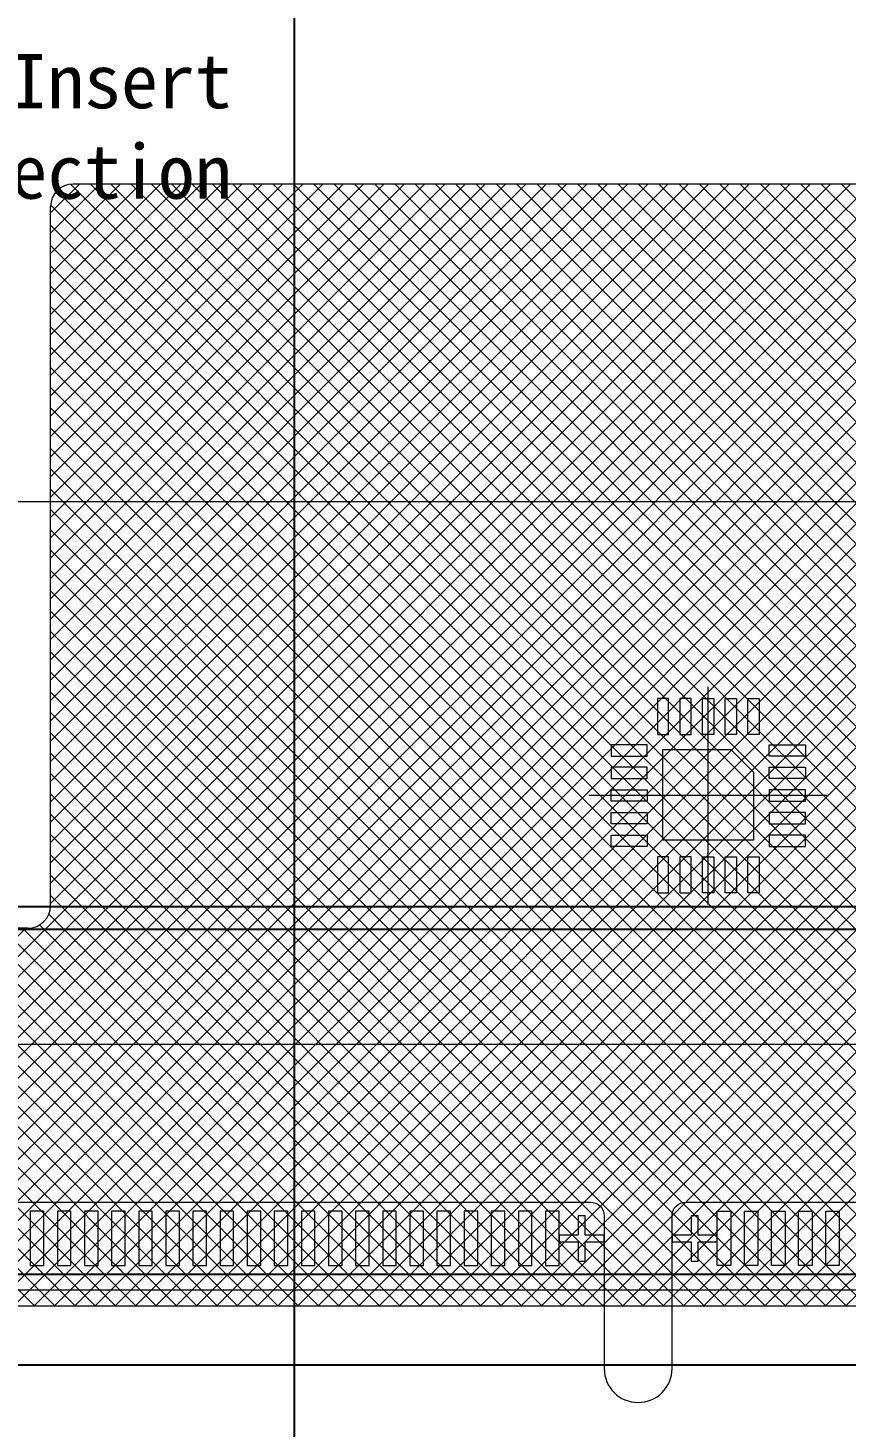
# Model space of a CAD drawing. Extents: x 6438 to 11432, y -3701 to -2371.
# Drawn here: x 11098.92 to 11117.02, y -3301.19 to -3270.26 of the extents above; entities that cross this region are included whole.
import ezdxf

# ---------------------------------------------------------------- set-up
doc = ezdxf.new("R2010")
doc.units = 0
doc.header["$LTSCALE"] = 3
doc.layers.get('DEFPOINTS').update_dxf_attribs({"linetype": 'CONTINUOUS', "lineweight": 9})
for name, color, linetype, lineweight in [('DIM', 6, 'CONTINUOUS', 9), ('FPC', 1, 'CONTINUOUS', 9), ('LCD', 4, 'CONTINUOUS', 9)]:
    doc.layers.add(name, color=color, linetype=linetype, lineweight=lineweight)
for name, color, linetype in [('Lens', 161, 'CONTINUOUS'), ('SENSOR', 8, 'CONTINUOUS'), ('Sensor AA', 180, 'CONTINUOUS')]:
    doc.layers.add(name, color=color, linetype=linetype)
doc.styles.add('宋体', font='arial.ttf')
doc.dimstyles.new('标注', dxfattribs={"dimtxt": 7, "dimasz": 7, "dimexe": 2, "dimexo": 2, "dimgap": 1, "dimtad": 1, "dimzin": 9, "dimdsep": 46, "dimtxsty": '宋体', "dimcen": 1, "dimadec": 0, "dimazin": 0, "dimtm": 0.05, "dimtfac": 1, "dimtmove": 0, "dimatfit": 3, "dimfxl": 0, "dimtolj": 1, "dimarcsym": 0})

# ---------------------------------------------------------------- blocks, each defined once
blk = doc.blocks.new('LCD背视图')
at = {"layer": 'LCD'}
h = blk.add_hatch(dxfattribs=at)
h.set_pattern_fill('ANSI37', color=256, scale=0.1)
h.set_pattern_definition([(135, (15648.00522, 12129.1224), (0.224506403, 0.224506403), []), (45, (15648.00522, 12129.1224), (0.224506403, -0.224506403), [])])
edge = h.paths.add_edge_path()
edge.add_line((12122.336, -3359.098), (12385.536, -3359.098))
edge.add_line((12385.536, -3359.098), (12385.536, -3334.298))
edge.add_line((12385.536, -3334.298), (12286.086, -3334.298))
edge.add_arc((12286.086, -3334.798), 0.5, 90, 180)
edge.add_line((12285.586, -3334.798), (12285.586, -3350.248))
edge.add_arc((12285.086, -3350.248), 0.5, 270, 360, ccw=False)
edge.add_line((12285.086, -3350.748), (12261.886, -3350.748))
edge.add_arc((12261.886, -3350.248), 0.5, 180, 270, ccw=False)
edge.add_line((12261.386, -3350.248), (12261.386, -3334.798))
edge.add_arc((12260.886, -3334.798), 0.5, 0, 90)
edge.add_line((12260.886, -3334.298), (12122.336, -3334.298))
edge.add_line((12122.336, -3334.298), (12122.336, -3359.098))
for p, q in [((12385.536, -3334.298), (12286.086, -3334.298)), ((12285.586, -3350.248), (12285.586, -3334.798)), ((12285.086, -3350.748), (12261.886, -3350.748)), ((12377.903, -3358.748), (12130.069, -3358.748)), ((12122.336, -3359.098), (12385.536, -3359.098)), ((12122.806, -3359.098), (12385.136, -3359.098))]:
    blk.add_line(p, q, dxfattribs=at)
at = {"layer": 'LCD', "ltscale": 0.008}
for p, q in [((12148.836, -3341.318), (12359.136, -3341.318)), ((12359.136, -3353.318), (12148.836, -3353.318))]:
    blk.add_line(p, q, dxfattribs=at)
at = {"layer": 'LCD', "ltscale": 0.02}
for p, q in [((12300.136, -3350.222), (12300.136, -3345.413)), ((12299.261, -3345.668), (12299.011, -3345.668)), ((12299.011, -3345.668), (12299.011, -3346.468)), ((12299.261, -3346.468), (12299.261, -3345.668)), ((12299.761, -3345.668), (12299.511, -3345.668)), ((12299.511, -3345.668), (12299.511, -3346.468)), ((12299.761, -3346.468), (12299.761, -3345.668)), ((12300.011, -3345.668), (12300.261, -3345.668)), ((12300.011, -3346.468), (12300.011, -3345.668)), ((12300.261, -3345.668), (12300.261, -3346.468)), ((12300.511, -3345.668), (12300.761, -3345.668)), ((12300.511, -3346.468), (12300.511, -3345.668)), ((12300.761, -3345.668), (12300.761, -3346.468)), ((12301.011, -3345.668), (12301.261, -3345.668)), ((12301.011, -3346.468), (12301.011, -3345.668)), ((12301.261, -3345.668), (12301.261, -3346.468)), ((12298.786, -3346.693), (12297.986, -3346.693)), ((12297.986, -3346.693), (12297.986, -3346.943)), ((12298.786, -3346.943), (12298.786, -3346.693)), ((12299.011, -3346.468), (12299.261, -3346.468)), ((12299.511, -3346.468), (12299.761, -3346.468)), ((12300.261, -3346.468), (12300.011, -3346.468)), ((12300.761, -3346.468), (12300.511, -3346.468)), ((12301.261, -3346.468), (12301.011, -3346.468)), ((12301.486, -3346.943), (12301.486, -3346.693)), ((12301.486, -3346.693), (12302.286, -3346.693)), ((12302.286, -3346.693), (12302.286, -3346.943)), ((12297.986, -3346.943), (12298.786, -3346.943)), ((12299.136, -3348.801), (12299.136, -3346.801)), ((12299.136, -3346.801), (12300.636, -3346.801)), ((12301.136, -3347.301), (12300.636, -3346.801)), ((12302.286, -3346.943), (12301.486, -3346.943)), ((12298.786, -3347.193), (12297.986, -3347.193)), ((12297.986, -3347.193), (12297.986, -3347.443)), ((12298.786, -3347.443), (12298.786, -3347.193)), ((12301.136, -3347.301), (12301.136, -3348.801)), ((12301.486, -3347.443), (12301.486, -3347.193)), ((12301.486, -3347.193), (12302.286, -3347.193)), ((12302.286, -3347.193), (12302.286, -3347.443)), ((12297.986, -3347.443), (12298.786, -3347.443)), ((12302.286, -3347.443), (12301.486, -3347.443)), ((12302.768, -3347.818), (12297.498, -3347.818)), ((12297.986, -3347.943), (12297.986, -3347.693)), ((12297.986, -3347.693), (12298.786, -3347.693)), ((12298.786, -3347.943), (12297.986, -3347.943)), ((12298.786, -3347.693), (12298.786, -3347.943)), ((12301.486, -3347.693), (12301.486, -3347.943)), ((12302.286, -3347.693), (12301.486, -3347.693)), ((12301.486, -3347.943), (12302.286, -3347.943)), ((12302.286, -3347.943), (12302.286, -3347.693)), ((12297.986, -3348.443), (12297.986, -3348.193)), ((12297.986, -3348.193), (12298.786, -3348.193)), ((12298.786, -3348.193), (12298.786, -3348.443)), ((12301.486, -3348.193), (12301.486, -3348.443)), ((12302.286, -3348.193), (12301.486, -3348.193)), ((12302.286, -3348.443), (12302.286, -3348.193)), ((12298.786, -3348.443), (12297.986, -3348.443)), ((12301.486, -3348.443), (12302.286, -3348.443)), ((12297.986, -3348.943), (12297.986, -3348.693)), ((12297.986, -3348.693), (12298.786, -3348.693)), ((12298.786, -3348.693), (12298.786, -3348.943)), ((12301.136, -3348.801), (12299.136, -3348.801)), ((12301.486, -3348.693), (12301.486, -3348.943)), ((12302.286, -3348.693), (12301.486, -3348.693)), ((12302.286, -3348.943), (12302.286, -3348.693)), ((12298.786, -3348.943), (12297.986, -3348.943)), ((12299.261, -3349.168), (12299.011, -3349.168)), ((12299.011, -3349.168), (12299.011, -3349.968)), ((12299.261, -3349.968), (12299.261, -3349.168)), ((12299.761, -3349.168), (12299.511, -3349.168)), ((12299.511, -3349.168), (12299.511, -3349.968)), ((12299.761, -3349.968), (12299.761, -3349.168)), ((12300.011, -3349.168), (12300.261, -3349.168)), ((12300.011, -3349.968), (12300.011, -3349.168)), ((12300.261, -3349.168), (12300.261, -3349.968)), ((12300.511, -3349.168), (12300.761, -3349.168)), ((12300.511, -3349.968), (12300.511, -3349.168)), ((12300.761, -3349.168), (12300.761, -3349.968)), ((12301.011, -3349.168), (12301.261, -3349.168)), ((12301.011, -3349.968), (12301.011, -3349.168)), ((12301.261, -3349.168), (12301.261, -3349.968)), ((12301.486, -3348.943), (12302.286, -3348.943)), ((12299.011, -3349.968), (12299.261, -3349.968)), ((12299.511, -3349.968), (12299.761, -3349.968)), ((12300.261, -3349.968), (12300.011, -3349.968)), ((12300.761, -3349.968), (12300.511, -3349.968)), ((12301.261, -3349.968), (12301.011, -3349.968))]:
    blk.add_line(p, q, dxfattribs=at)
at = {"layer": 'LCD'}
for centre, start, end in [((12286.086, -3334.798), 90, 180), ((12285.086, -3350.248), 270, 0)]:
    blk.add_arc(centre, 0.5, start, end, dxfattribs=at)
at = {"layer": 'LCD', "insert": (12289.594, -3334.644), "char_height": 1.2, "width": 22.46568, "attachment_point": 9, "style": '宋体'}
blk.add_mtext('{\\Ftxt|c134;Insert\\PDirection}', dxfattribs=at)
blk = doc.blocks.new('*D34')
at = {"layer": 'DEFPOINTS', "color": 0}
for p in [(11104.817, -3253.885), (11087.317, -3280.731), (11104.817, -3326.99)]:
    blk.add_point(p, dxfattribs=at)
at = {"layer": 'DIM', "color": 0, "lineweight": -2}
for p, q in [((11087.317, -3278.731), (11087.317, -3251.885)), ((11104.817, -3324.99), (11104.817, -3251.885)), ((11094.317, -3253.885), (11097.817, -3253.885))]:
    blk.add_line(p, q, dxfattribs=at)
at = {"layer": 'DIM', "color": 0}
for points in [[(11094.317, -3252.719), (11094.317, -3255.052), (11087.317, -3253.885)], [(11097.817, -3252.719), (11097.817, -3255.052), (11104.817, -3253.885)]]:
    blk.add_solid(points, dxfattribs=at)
at = {"layer": 'DIM', "color": 0, "insert": (11102.389, -3249.311), "char_height": 7, "attachment_point": 5, "style": '宋体'}
blk.add_mtext('\\A1;17.5', dxfattribs=at)
blk = doc.blocks.new('*D35')
at = {"layer": 'DEFPOINTS', "color": 0}
for p in [(11201.017, -3239.416), (11201.017, -3273.99), (11087.317, -3280.731)]:
    blk.add_point(p, dxfattribs=at)
at = {"layer": 'DIM', "color": 0, "lineweight": -2}
for p, q in [((11087.317, -3278.731), (11087.317, -3237.416)), ((11201.017, -3271.99), (11201.017, -3237.416)), ((11094.317, -3239.416), (11194.017, -3239.416))]:
    blk.add_line(p, q, dxfattribs=at)
at = {"layer": 'DIM', "color": 0}
for points in [[(11094.317, -3238.25), (11094.317, -3240.583), (11087.317, -3239.416)], [(11194.017, -3238.25), (11194.017, -3240.583), (11201.017, -3239.416)]]:
    blk.add_solid(points, dxfattribs=at)
at = {"layer": 'DIM', "color": 0, "insert": (11144.167, -3234.84), "char_height": 7, "attachment_point": 5, "style": '宋体'}
blk.add_mtext('\\A1;113.7', dxfattribs=at)
blk = doc.blocks.new('*D36')
at = {"layer": 'DEFPOINTS', "color": 0}
for p in [(11199.995, -3297.821), (11115.975, -3329.691), (11138.793, -3329.691)]:
    blk.add_point(p, dxfattribs=at)
at = {"layer": 'DIM', "color": 0, "lineweight": -2}
for p, q in [((11197.995, -3297.821), (11136.793, -3297.821)), ((11138.793, -3304.821), (11138.793, -3322.691)), ((11117.975, -3329.691), (11140.793, -3329.691))]:
    blk.add_line(p, q, dxfattribs=at)
at = {"layer": 'DIM', "color": 0}
for points in [[(11137.627, -3304.821), (11139.96, -3304.821), (11138.793, -3297.821)], [(11137.627, -3322.691), (11139.96, -3322.691), (11138.793, -3329.691)]]:
    blk.add_solid(points, dxfattribs=at)
at = {"layer": 'DIM', "color": 0, "insert": (11134.217, -3313.756), "char_height": 7, "attachment_point": 5, "rotation": 90, "style": '宋体'}
blk.add_mtext('\\A1;31.87', dxfattribs=at)

msp = doc.modelspace()

# ---------------------------------------------------------------- linework, layer by layer
at = {"layer": 'FPC'}
msp.add_lwpolyline([(11119.6952, -3306.3281, 0.1989124), (11118.8165, -3308.4495), (11118.8165, -3328.6915, -0.4142136), (11117.8165, -3329.6915), (11099.8165, -3329.6915, -0.4142136), (11098.8165, -3328.6915), (11098.8165, -3308.4495, 0.1989124), (11097.9378, -3306.3281), (11089.7241, -3298.1144, 0.1989124), (11089.0169, -3297.8215), (11087.9711, -3297.8215, -0.4142136), (11087.6711, -3297.5215), (11087.6711, -3296.5215, -0.4142136), (11087.9711, -3296.2215), (11111.3665, -3296.2215, -0.4142136), (11111.6665, -3296.5215), (11111.6665, -3299.8978, 1), (11113.1665, -3299.8978), (11113.1665, -3296.5215, -0.4142136), (11113.4665, -3296.2215), (11127.9211, -3296.2215, -0.4142136), (11128.2211, -3296.5215), (11128.2211, -3297.388, -0.1989124), (11127.9282, -3298.0951)], format="xyb", close=True, dxfattribs=at)
for points in [[(11098.9665, -3297.6215), (11099.2665, -3297.6215), (11099.2665, -3296.4215), (11098.9665, -3296.4215)], [(11099.5665, -3297.6215), (11099.8665, -3297.6215), (11099.8665, -3296.4215), (11099.5665, -3296.4215)], [(11100.1665, -3297.6215), (11100.4665, -3297.6215), (11100.4665, -3296.4215), (11100.1665, -3296.4215)], [(11100.7665, -3297.6215), (11101.0665, -3297.6215), (11101.0665, -3296.4215), (11100.7665, -3296.4215)], [(11101.3665, -3297.6215), (11101.6665, -3297.6215), (11101.6665, -3296.4215), (11101.3665, -3296.4215)], [(11101.9665, -3297.6215), (11102.2665, -3297.6215), (11102.2665, -3296.4215), (11101.9665, -3296.4215)], [(11102.5665, -3297.6215), (11102.8665, -3297.6215), (11102.8665, -3296.4215), (11102.5665, -3296.4215)], [(11103.1665, -3297.6215), (11103.4665, -3297.6215), (11103.4665, -3296.4215), (11103.1665, -3296.4215)], [(11103.7665, -3297.6215), (11104.0665, -3297.6215), (11104.0665, -3296.4215), (11103.7665, -3296.4215)], [(11104.3665, -3297.6215), (11104.6665, -3297.6215), (11104.6665, -3296.4215), (11104.3665, -3296.4215)], [(11104.9665, -3297.6215), (11105.2665, -3297.6215), (11105.2665, -3296.4215), (11104.9665, -3296.4215)], [(11105.5665, -3297.6215), (11105.8665, -3297.6215), (11105.8665, -3296.4215), (11105.5665, -3296.4215)], [(11106.1665, -3297.6215), (11106.4665, -3297.6215), (11106.4665, -3296.4215), (11106.1665, -3296.4215)], [(11106.7665, -3297.6215), (11107.0665, -3297.6215), (11107.0665, -3296.4215), (11106.7665, -3296.4215)], [(11107.3665, -3297.6215), (11107.6665, -3297.6215), (11107.6665, -3296.4215), (11107.3665, -3296.4215)], [(11107.9665, -3297.6215), (11108.2665, -3297.6215), (11108.2665, -3296.4215), (11107.9665, -3296.4215)], [(11108.5665, -3297.6215), (11108.8665, -3297.6215), (11108.8665, -3296.4215), (11108.5665, -3296.4215)], [(11109.1665, -3297.6215), (11109.4665, -3297.6215), (11109.4665, -3296.4215), (11109.1665, -3296.4215)], [(11109.7665, -3297.6215), (11110.0665, -3297.6215), (11110.0665, -3296.4215), (11109.7665, -3296.4215)], [(11110.3665, -3297.6215), (11110.6665, -3297.6215), (11110.6665, -3296.4215), (11110.3665, -3296.4215)], [(11111.0915, -3297.0965), (11111.0915, -3297.5215), (11111.2415, -3297.5215), (11111.2415, -3297.0965), (11111.6665, -3297.0965), (11111.6665, -3296.9465), (11111.2415, -3296.9465), (11111.2415, -3296.5215), (11111.0915, -3296.5215), (11111.0915, -3296.9465), (11110.6665, -3296.9465), (11110.6665, -3297.0965)], [(11113.5915, -3297.0965), (11113.5915, -3297.5215), (11113.7415, -3297.5215), (11113.7415, -3297.0965), (11114.1665, -3297.0965), (11114.1665, -3296.9465), (11113.7415, -3296.9465), (11113.7415, -3296.5215), (11113.5915, -3296.5215), (11113.5915, -3296.9465), (11113.1665, -3296.9465), (11113.1665, -3297.0965)], [(11114.1665, -3296.4215), (11114.4665, -3296.4215), (11114.4665, -3297.6215), (11114.1665, -3297.6215)], [(11114.7665, -3296.4215), (11115.0665, -3296.4215), (11115.0665, -3297.6215), (11114.7665, -3297.6215)], [(11115.3665, -3296.4215), (11115.6665, -3296.4215), (11115.6665, -3297.6215), (11115.3665, -3297.6215)], [(11115.9665, -3296.4215), (11116.2665, -3296.4215), (11116.2665, -3297.6215), (11115.9665, -3297.6215)], [(11116.5665, -3296.4215), (11116.8665, -3296.4215), (11116.8665, -3297.6215), (11116.5665, -3297.6215)]]:
    msp.add_lwpolyline(points, close=True, dxfattribs=at)
at = {"layer": 'Lens'}
msp.add_lwpolyline([(11200.7165, -3299.8215), (10934.2165, -3299.8215, -0.4142136), (10933.9165, -3299.5215), (10933.9165, -3140.7715, -0.4142136), (10934.2165, -3140.4715), (11200.7165, -3140.4715, -0.4142136), (11201.0165, -3140.7715), (11201.0165, -3299.5215, -0.4142136)], format="xyb", close=True, dxfattribs=at)
msp.add_lwpolyline([(11196.4765, -3289.6915), (10939.1565, -3289.6915), (10939.1565, -3144.5115), (11196.4765, -3144.5115)], close=True, dxfattribs=at)
at = {"layer": 'SENSOR'}
msp.add_lwpolyline([(11200.7165, -3297.8215), (10934.9165, -3297.8215), (10934.9165, -3141.1215), (11200.7165, -3141.1215)], close=True, dxfattribs=at)
at = {"layer": 'Sensor AA'}
msp.add_lwpolyline([(11196.9765, -3290.1915), (10938.6565, -3290.1915), (10938.6565, -3144.0115), (11196.9765, -3144.0115)], close=True, dxfattribs=at)

# ---------------------------------------------------------------- block references
at = {"layer": 'LCD'}
msp.add_blockref('LCD背视图', (-1186.1696, 60.5862), dxfattribs=at)

# ---------------------------------------------------------------- dimensions: what is measured, and where the dimension line sits
at = {"layer": 'DIM'}
dim = msp.add_linear_dim(base=(11201.0165, -3239.4164), p1=(11087.3165, -3280.7315), p2=(11201.0165, -3273.9904), dimstyle='标注', dxfattribs=at)
dim.commit()
dim.dimension.update_dxf_attribs({"geometry": '*D35', "text_midpoint": (11144.1665, -3234.84)})
dim = msp.add_linear_dim(base=(11104.8169, -3253.8854), p1=(11087.3165, -3280.7315), p2=(11104.8169, -3326.9905), dimstyle='标注', dxfattribs=at)
dim.commit()
dim.dimension.update_dxf_attribs({"geometry": '*D34', "text_midpoint": (11102.389, -3253.8854), "dimtype": 160})
dim = msp.add_linear_dim(base=(11138.7934, -3329.6915), p1=(11199.9954, -3297.8215), p2=(11115.975, -3329.6915), angle=90, dimstyle='标注', dxfattribs=at)
dim.commit()
dim.dimension.update_dxf_attribs({"geometry": '*D36', "text_midpoint": (11134.217, -3313.7565)})

doc.saveas('drawing.dxf')
